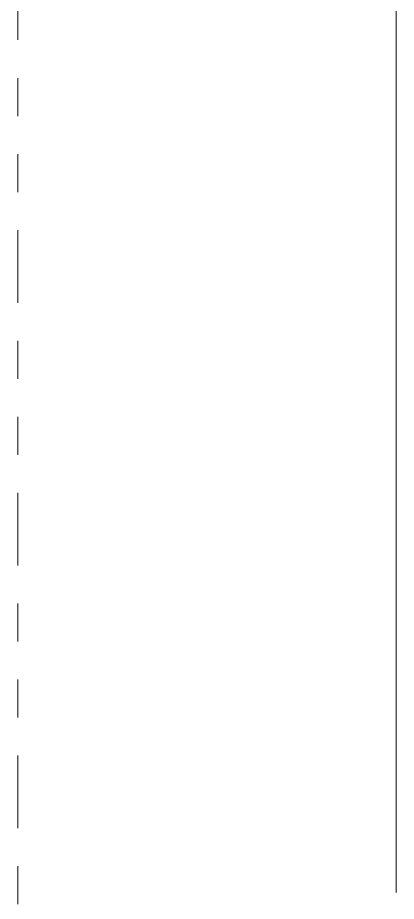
# Model space of a CAD drawing. Header units: metres. Extents: x -54 to 264, y -14 to 31.
# Drawn here: x 36.302 to 37.296, y -2.419 to -0.096 of the extents above; entities that cross this region are included whole.
import ezdxf
from ezdxf.enums import TextEntityAlignment as Align

# ---------------------------------------------------------------- set-up
doc = ezdxf.new("R2010")
doc.units = ezdxf.units.M
doc.header["$LTSCALE"] = 0.001
doc.linetypes.add('CENTERX2', pattern=[101.6, 63.5, -12.7, 12.7, -12.7])
doc.linetypes.add('DIVIDEX2', pattern=[63.5, 25.4, -12.7, 0, -12.7, 0, -12.7])
doc.layers.get('0').update_dxf_attribs({"lineweight": 13, "true_color": 0x000000})
for name, color, linetype, lineweight, true_color in [('JACH-Anotaciones-Lineas-CORTE', 7, 'DIVIDEX2', 18, 0x000000), ('JACH-Anotaciones-Lineas-CORTE @ 0.075', 7, 'DIVIDEX2', 18, 0x000000), ('JACH-Anotaciones-Lineas-EJES', 7, 'CENTERX2', 9, 0x666666)]:
    doc.layers.add(name, color=color, linetype=linetype, lineweight=lineweight, true_color=true_color)
doc.styles.add('01c-Arial-JACH(3mm)', font='arial.ttf', dxfattribs={"height": 3})

# ---------------------------------------------------------------- blocks, each defined once
blk = doc.blocks.new('*U185')
at = {"linetype": 'DIVIDEX2', "lineweight": 0, "ltscale": 100}
blk.add_lwpolyline([(-810.476, 0), (-344.582, 0)], dxfattribs=at)
at = {"lineweight": 0, "ltscale": 100, "style": '01c-Arial-JACH(3mm)'}
for tag, p in [('JACH-SECCIONMURO', (-815.976, 2.109)), ('NO.DEPLANO', (-815.976, -1.994))]:
    blk.add_attdef(tag, text='', height=3, dxfattribs=at).set_placement(p, align=Align.MIDDLE_CENTER)
blk = doc.blocks.new('*U375')
at = {"layer": 'JACH-Anotaciones-Lineas-CORTE @ 0.075', "xscale": -0.075, "yscale": 0.075, "zscale": 0.075, "rotation": 90}
blk.add_blockref('*U185', (36.3016, -31.0582), dxfattribs=at)

msp = doc.modelspace()

# ---------------------------------------------------------------- linework, layer by layer
at = {"layer": 'JACH-Anotaciones-Lineas-EJES', "ltscale": 100}
msp.add_lwpolyline([(37.2959, -2.3956), (37.2959, 25.8947)], dxfattribs=at)

# ---------------------------------------------------------------- block references
at = {"layer": 'JACH-Anotaciones-Lineas-CORTE', "lineweight": 0}
msp.add_blockref('*U375', (0, 0), dxfattribs=at)

doc.saveas('drawing.dxf')
